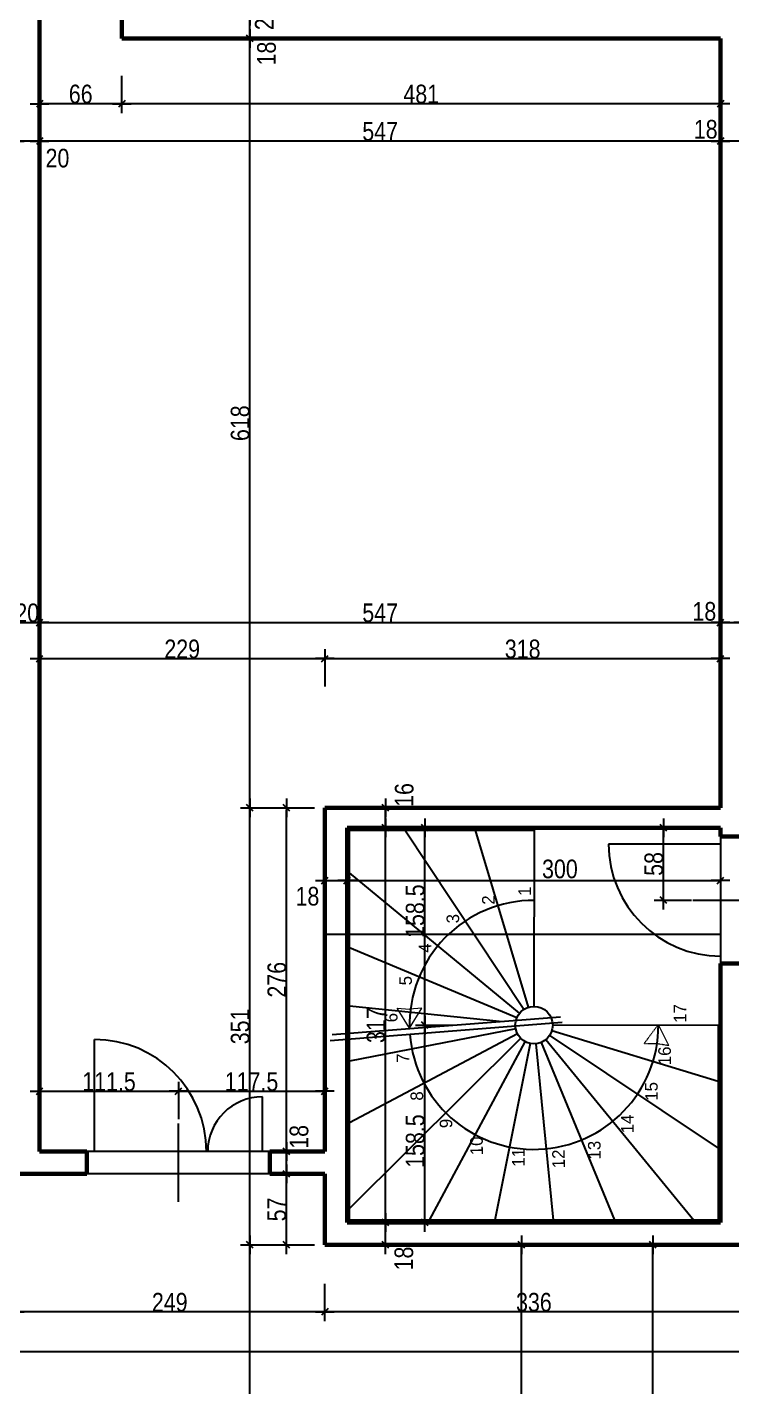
# Model space of a CAD drawing. Header units: centimetres. Extents: x -4990 to 114398, y -61489 to -12305.
# Drawn here: x 40812 to 41378, y -40119 to -39027 of the extents above; entities that cross this region are included whole.
import ezdxf

# ---------------------------------------------------------------- set-up
doc = ezdxf.new("R2010")
doc.units = ezdxf.units.CM
doc.header["$LTSCALE"] = 0.5
doc.linetypes.add('Style de ligne -16', pattern=[0.192476, 0.123031, -0.069444])
doc.layers.get('0').update_dxf_attribs({"linetype": 'CONTINUOUS'})
doc.layers.get('DEFPOINTS').update_dxf_attribs({"linetype": 'CONTINUOUS'})
for name, color, linetype in [('01_cote_gen', 4, 'CONTINUOUS'), ('01_linteaux', 2, 'CONTINUOUS'), ('AA_COTES', 2, 'CONTINUOUS')]:
    doc.layers.add(name, color=color, linetype=linetype)
doc.layers.add('01_murs_coup', color=5, linetype='CONTINUOUS', lineweight=60)
doc.styles.add('Century Gothic', font='GOTHIC.TTF')
doc.styles.add('STYLE2', font='ARIALN.TTF')
doc.dimstyles.new('JB50', dxfattribs={"dimscale": 0.1, "dimtxt": 150, "dimasz": 15, "dimexe": 0.1, "dimexo": 0.1, "dimgap": 0.09, "dimtad": 1, "dimdec": 1, "dimdsep": 46, "dimtxsty": 'STYLE2', "dimblk1": 'BOND_G', "dimblk2": 'BOND_D', "dimsah": 1, "dimcen": 1.5, "dimdle": 0.01, "dimse1": 1, "dimse2": 1, "dimclrd": 4, "dimclre": 2, "dimclrt": 6, "dimazin": 2, "dimtfac": 2.333333, "dimtdec": 1, "dimtix": 1, "dimtmove": 2, "dimatfit": 3, "dimldrblk": 'BOND_G', "dimfxl": 1, "dimtolj": 1, "dimtzin": 0, "dimarcsym": 0})

# ---------------------------------------------------------------- blocks, each defined once
blk = doc.blocks.new('Groupe-141-1')
at = {"color": 7, "linetype": 'Style de ligne -16', "lineweight": 13}
for p, q in [((14120.1, -46468.9), (14103, -46460.5)), ((14103, -46460.5), (14104.8, -46470.4)), ((14105, -46480.4), (14104.8, -46470.4)), ((14120.1, -46468.9), (14105, -46480.4))]:
    blk.add_line(p, q, dxfattribs=at)
blk = doc.blocks.new('Groupe-142-1')
at = {"color": 7, "linetype": 'Continuous', "lineweight": 13}
for p, q in [((14080, -46273.1), (14094, -46260.3)), ((14094, -46260.3), (14095.1, -46270.2)), ((14080, -46273.1), (14097.7, -46279.8)), ((14097.7, -46279.8), (14095.1, -46270.2))]:
    blk.add_line(p, q, dxfattribs=at)
blk = doc.blocks.new('BOND_G')
at = {"layer": 'AA_COTES', "color": 0}
for p, q in [((0, -5), (0, 15)), ((5, 0), (-5, 0)), ((1.77, 1.77), (-1.77, -1.77))]:
    blk.add_line(p, q, dxfattribs=at)
blk = doc.blocks.new('BOND_D')
at = {"layer": 'AA_COTES', "color": 0}
for p, q in [((5, 0), (-5, 0)), ((-1.77, -1.77), (1.77, 1.77)), ((0, 5), (0, -15))]:
    blk.add_line(p, q, dxfattribs=at)
blk = doc.blocks.new('*D2827')
at = {"layer": '01_cote_gen', "color": 4, "lineweight": -2, "transparency": 16777216}
blk.add_line((40823.4, -39533.7), (41049.4, -39533.7), dxfattribs=at)
at = {"layer": 'DEFPOINTS', "color": 0}
for p in [(41050.9, -39533.7), (40821.9, -39557), (41050.9, -39556.2)]:
    blk.add_point(p, dxfattribs=at)
at = {"layer": '01_cote_gen', "color": 4, "lineweight": -2, "transparency": 16777216, "xscale": 1.5, "yscale": 1.5, "zscale": 1.5, "rotation": 180}
blk.add_blockref('BOND_G', (40821.9, -39533.7), dxfattribs=at)
at = {"layer": '01_cote_gen', "color": 4, "lineweight": -2, "transparency": 16777216, "xscale": 1.5, "yscale": 1.5, "zscale": 1.5}
blk.add_blockref('BOND_D', (41050.9, -39533.7), dxfattribs=at)
at = {"layer": '01_cote_gen', "color": 6, "transparency": 16777216, "insert": (40936.4, -39526), "char_height": 15, "attachment_point": 5, "style": 'STYLE2'}
blk.add_mtext('\\A1;229', dxfattribs=at)
blk = doc.blocks.new('*D2828')
at = {"layer": '01_cote_gen', "color": 4, "lineweight": -2, "transparency": 16777216}
blk.add_line((41052.4, -39533.7), (41367.4, -39533.7), dxfattribs=at)
at = {"layer": 'DEFPOINTS', "color": 0}
for p in [(41368.9, -39533.7), (41368.9, -39541.7), (41050.9, -39556.2)]:
    blk.add_point(p, dxfattribs=at)
at = {"layer": '01_cote_gen', "color": 4, "lineweight": -2, "transparency": 16777216, "xscale": 1.5, "yscale": 1.5, "zscale": 1.5, "rotation": 180}
blk.add_blockref('BOND_G', (41050.9, -39533.7), dxfattribs=at)
at = {"layer": '01_cote_gen', "color": 4, "lineweight": -2, "transparency": 16777216, "xscale": 1.5, "yscale": 1.5, "zscale": 1.5}
blk.add_blockref('BOND_D', (41368.9, -39533.7), dxfattribs=at)
at = {"layer": '01_cote_gen', "color": 6, "transparency": 16777216, "insert": (41209.9, -39526), "char_height": 15, "attachment_point": 5, "style": 'STYLE2'}
blk.add_mtext('\\A1;318', dxfattribs=at)
blk = doc.blocks.new('*D2829')
at = {"layer": '01_cote_gen', "color": 4, "lineweight": -2, "transparency": 16777216}
blk.add_line((41370.4, -39504.7), (41385.4, -39504.7), dxfattribs=at)
at = {"layer": 'DEFPOINTS', "color": 0}
for p in [(41386.9, -39504.7), (41368.9, -39512.7), (41386.9, -39536.2)]:
    blk.add_point(p, dxfattribs=at)
at = {"layer": '01_cote_gen', "color": 4, "lineweight": -2, "transparency": 16777216, "xscale": 1.5, "yscale": 1.5, "zscale": 1.5, "rotation": 180}
blk.add_blockref('BOND_G', (41368.9, -39504.7), dxfattribs=at)
at = {"layer": '01_cote_gen', "color": 4, "lineweight": -2, "transparency": 16777216, "xscale": 1.5, "yscale": 1.5, "zscale": 1.5}
blk.add_blockref('BOND_D', (41386.9, -39504.7), dxfattribs=at)
at = {"layer": '01_cote_gen', "color": 6, "transparency": 16777216, "insert": (41355.8, -39495.8), "char_height": 15, "attachment_point": 5, "style": 'STYLE2'}
blk.add_mtext('\\A1;18', dxfattribs=at)
blk = doc.blocks.new('*D2836')
at = {"layer": '01_cote_gen', "color": 4, "lineweight": -2, "transparency": 16777216}
blk.add_line((40820.4, -39118), (40803.4, -39118), dxfattribs=at)
at = {"layer": 'DEFPOINTS', "color": 0}
for p in [(40801.9, -39118), (40801.9, -39136.1), (40821.9, -39136.1)]:
    blk.add_point(p, dxfattribs=at)
at = {"layer": '01_cote_gen', "color": 4, "lineweight": -2, "transparency": 16777216, "xscale": 1.5, "yscale": 1.5, "zscale": 1.5, "rotation": 180}
blk.add_blockref('BOND_D', (40801.9, -39118), dxfattribs=at)
at = {"layer": '01_cote_gen', "color": 4, "lineweight": -2, "transparency": 16777216, "xscale": 1.5, "yscale": 1.5, "zscale": 1.5}
blk.add_blockref('BOND_G', (40821.9, -39118), dxfattribs=at)
at = {"layer": '01_cote_gen', "color": 6, "transparency": 16777216, "insert": (40836.2, -39131.8), "char_height": 15, "attachment_point": 5, "style": 'STYLE2'}
blk.add_mtext('\\A1;20', dxfattribs=at)
blk = doc.blocks.new('*D2840')
at = {"layer": '01_cote_gen', "color": 4, "lineweight": -2, "transparency": 16777216}
blk.add_line((40886.4, -39088), (40823.4, -39088), dxfattribs=at)
at = {"layer": 'DEFPOINTS', "color": 0}
for p in [(40821.9, -39035.5), (40887.9, -39035.5), (40821.9, -39088)]:
    blk.add_point(p, dxfattribs=at)
at = {"layer": '01_cote_gen', "color": 4, "lineweight": -2, "transparency": 16777216, "xscale": 1.5, "yscale": 1.5, "zscale": 1.5, "rotation": 180}
blk.add_blockref('BOND_D', (40821.9, -39088), dxfattribs=at)
at = {"layer": '01_cote_gen', "color": 4, "lineweight": -2, "transparency": 16777216, "xscale": 1.5, "yscale": 1.5, "zscale": 1.5}
blk.add_blockref('BOND_G', (40887.9, -39088), dxfattribs=at)
at = {"layer": '01_cote_gen', "color": 6, "transparency": 16777216, "insert": (40854.9, -39080.3), "char_height": 15, "attachment_point": 5, "style": 'STYLE2'}
blk.add_mtext('\\A1;66', dxfattribs=at)
blk = doc.blocks.new('*D2841')
at = {"layer": '01_cote_gen', "color": 4, "lineweight": -2, "transparency": 16777216}
blk.add_line((41367.4, -39118), (40823.4, -39118), dxfattribs=at)
at = {"layer": 'DEFPOINTS', "color": 0}
for p in [(40821.9, -39103.4), (41368.9, -39109.5), (40821.9, -39118)]:
    blk.add_point(p, dxfattribs=at)
at = {"layer": '01_cote_gen', "color": 4, "lineweight": -2, "transparency": 16777216, "xscale": 1.5, "yscale": 1.5, "zscale": 1.5, "rotation": 180}
blk.add_blockref('BOND_D', (40821.9, -39118), dxfattribs=at)
at = {"layer": '01_cote_gen', "color": 4, "lineweight": -2, "transparency": 16777216, "xscale": 1.5, "yscale": 1.5, "zscale": 1.5}
blk.add_blockref('BOND_G', (41368.9, -39118), dxfattribs=at)
at = {"layer": '01_cote_gen', "color": 6, "transparency": 16777216, "insert": (41095.4, -39110.3), "char_height": 15, "attachment_point": 5, "style": 'STYLE2'}
blk.add_mtext('\\A1;547', dxfattribs=at)
blk = doc.blocks.new('*D2842')
at = {"layer": '01_cote_gen', "color": 4, "lineweight": -2, "transparency": 16777216}
blk.add_line((41367.4, -39088), (40889.4, -39088), dxfattribs=at)
at = {"layer": 'DEFPOINTS', "color": 0}
for p in [(40887.9, -39078.4), (41368.9, -39078.4), (40887.9, -39088)]:
    blk.add_point(p, dxfattribs=at)
at = {"layer": '01_cote_gen', "color": 4, "lineweight": -2, "transparency": 16777216, "xscale": 1.5, "yscale": 1.5, "zscale": 1.5, "rotation": 180}
blk.add_blockref('BOND_D', (40887.9, -39088), dxfattribs=at)
at = {"layer": '01_cote_gen', "color": 4, "lineweight": -2, "transparency": 16777216, "xscale": 1.5, "yscale": 1.5, "zscale": 1.5}
blk.add_blockref('BOND_G', (41368.9, -39088), dxfattribs=at)
at = {"layer": '01_cote_gen', "color": 6, "transparency": 16777216, "insert": (41128.4, -39080.3), "char_height": 15, "attachment_point": 5, "style": 'STYLE2'}
blk.add_mtext('\\A1;481', dxfattribs=at)
blk = doc.blocks.new('*D2843')
at = {"layer": '01_cote_gen', "color": 4, "lineweight": -2, "transparency": 16777216}
blk.add_line((41385.4, -39118), (41370.4, -39118), dxfattribs=at)
at = {"layer": 'DEFPOINTS', "color": 0}
for p in [(41386.9, -39089.8), (41368.9, -39095.5), (41368.9, -39118)]:
    blk.add_point(p, dxfattribs=at)
at = {"layer": '01_cote_gen', "color": 4, "lineweight": -2, "transparency": 16777216, "xscale": 1.5, "yscale": 1.5, "zscale": 1.5, "rotation": 180}
blk.add_blockref('BOND_D', (41368.9, -39118), dxfattribs=at)
at = {"layer": '01_cote_gen', "color": 4, "lineweight": -2, "transparency": 16777216, "xscale": 1.5, "yscale": 1.5, "zscale": 1.5}
blk.add_blockref('BOND_G', (41386.9, -39118), dxfattribs=at)
at = {"layer": '01_cote_gen', "color": 6, "transparency": 16777216, "insert": (41356.9, -39108.6), "char_height": 15, "attachment_point": 5, "style": 'STYLE2'}
blk.add_mtext('\\A1;18', dxfattribs=at)
blk = doc.blocks.new('*D2872')
at = {"layer": '01_cote_gen', "color": 4, "lineweight": -2, "transparency": 16777216}
blk.add_line((40823.4, -39504.7), (41367.4, -39504.7), dxfattribs=at)
at = {"layer": 'DEFPOINTS', "color": 0}
for p in [(40821.9, -39502.5), (41368.9, -39502.5), (41368.9, -39504.7)]:
    blk.add_point(p, dxfattribs=at)
at = {"layer": '01_cote_gen', "color": 4, "lineweight": -2, "transparency": 16777216, "xscale": 1.5, "yscale": 1.5, "zscale": 1.5, "rotation": 180}
blk.add_blockref('BOND_G', (40821.9, -39504.7), dxfattribs=at)
at = {"layer": '01_cote_gen', "color": 4, "lineweight": -2, "transparency": 16777216, "xscale": 1.5, "yscale": 1.5, "zscale": 1.5}
blk.add_blockref('BOND_D', (41368.9, -39504.7), dxfattribs=at)
at = {"layer": '01_cote_gen', "color": 6, "transparency": 16777216, "insert": (41095.4, -39497), "char_height": 15, "attachment_point": 5, "style": 'STYLE2'}
blk.add_mtext('\\A1;547', dxfattribs=at)
blk = doc.blocks.new('*D2873')
at = {"layer": '01_cote_gen', "color": 4, "lineweight": -2, "transparency": 16777216}
blk.add_line((40803.4, -39504.7), (40820.4, -39504.7), dxfattribs=at)
at = {"layer": 'DEFPOINTS', "color": 0}
for p in [(40801.9, -39491.5), (40821.9, -39491.5), (40821.9, -39504.7)]:
    blk.add_point(p, dxfattribs=at)
at = {"layer": '01_cote_gen', "color": 4, "lineweight": -2, "transparency": 16777216, "xscale": 1.5, "yscale": 1.5, "zscale": 1.5, "rotation": 180}
blk.add_blockref('BOND_G', (40801.9, -39504.7), dxfattribs=at)
at = {"layer": '01_cote_gen', "color": 4, "lineweight": -2, "transparency": 16777216, "xscale": 1.5, "yscale": 1.5, "zscale": 1.5}
blk.add_blockref('BOND_D', (40821.9, -39504.7), dxfattribs=at)
at = {"layer": '01_cote_gen', "color": 6, "transparency": 16777216, "insert": (40811.9, -39497), "char_height": 15, "attachment_point": 5, "style": 'STYLE2'}
blk.add_mtext('\\A1;20', dxfattribs=at)
blk = doc.blocks.new('*D2875')
at = {"layer": '01_cote_gen', "color": 4, "lineweight": -2, "transparency": 16777216}
blk.add_line((40823.4, -39881.2), (40931.9, -39881.2), dxfattribs=at)
at = {"layer": 'DEFPOINTS', "color": 0}
for p in [(40821.9, -39883.1), (40933.4, -39881.2), (40933.4, -39898)]:
    blk.add_point(p, dxfattribs=at)
at = {"layer": '01_cote_gen', "color": 4, "lineweight": -2, "transparency": 16777216, "xscale": 1.5, "yscale": 1.5, "zscale": 1.5, "rotation": 180}
blk.add_blockref('BOND_G', (40821.9, -39881.2), dxfattribs=at)
at = {"layer": '01_cote_gen', "color": 4, "lineweight": -2, "transparency": 16777216, "xscale": 1.5, "yscale": 1.5, "zscale": 1.5}
blk.add_blockref('BOND_D', (40933.4, -39881.2), dxfattribs=at)
at = {"layer": '01_cote_gen', "color": 6, "transparency": 16777216, "insert": (40877.6, -39873.5), "char_height": 15, "attachment_point": 5, "style": 'STYLE2'}
blk.add_mtext('\\A1;111.5', dxfattribs=at)
blk = doc.blocks.new('*D2876')
at = {"layer": '01_cote_gen', "color": 4, "lineweight": -2, "transparency": 16777216}
blk.add_line((40934.9, -39881.2), (41049.4, -39881.2), dxfattribs=at)
at = {"layer": 'DEFPOINTS', "color": 0}
for p in [(40933.4, -39888.7), (41050.9, -39881.2), (41050.9, -39888.7)]:
    blk.add_point(p, dxfattribs=at)
at = {"layer": '01_cote_gen', "color": 4, "lineweight": -2, "transparency": 16777216, "xscale": 1.5, "yscale": 1.5, "zscale": 1.5, "rotation": 180}
blk.add_blockref('BOND_G', (40933.4, -39881.2), dxfattribs=at)
at = {"layer": '01_cote_gen', "color": 4, "lineweight": -2, "transparency": 16777216, "xscale": 1.5, "yscale": 1.5, "zscale": 1.5}
blk.add_blockref('BOND_D', (41050.9, -39881.2), dxfattribs=at)
at = {"layer": '01_cote_gen', "color": 6, "transparency": 16777216, "insert": (40992.1, -39873.5), "char_height": 15, "attachment_point": 5, "style": 'STYLE2'}
blk.add_mtext('\\A1;117.5', dxfattribs=at)
blk = doc.blocks.new('*D2880')
at = {"layer": '01_cote_gen', "color": 4, "lineweight": -2, "transparency": 16777216}
blk.add_line((41323, -39726.1), (41323, -39671.1), dxfattribs=at)
at = {"layer": 'DEFPOINTS', "color": 0}
for p in [(41323, -39669.6), (41346.5, -39669.6), (41346.5, -39727.6)]:
    blk.add_point(p, dxfattribs=at)
at = {"layer": '01_cote_gen', "color": 4, "lineweight": -2, "transparency": 16777216, "xscale": 1.5, "yscale": 1.5, "zscale": 1.5}
for name, p, rotation in [('BOND_D', (41323, -39669.6), 90), ('BOND_G', (41323, -39727.6), 270)]:
    blk.add_blockref(name, p, dxfattribs=dict(at, rotation=rotation))
at = {"layer": '01_cote_gen', "color": 6, "transparency": 16777216, "insert": (41315.3, -39698.6), "char_height": 15, "attachment_point": 5, "rotation": 90, "style": 'STYLE2'}
blk.add_mtext('\\A1;58', dxfattribs=at)
blk = doc.blocks.new('*D2933')
at = {"layer": '01_cote_gen', "color": 4, "lineweight": -2, "transparency": 16777216}
blk.add_line((41385.4, -40058.4), (41052.4, -40058.4), dxfattribs=at)
at = {"layer": 'DEFPOINTS', "color": 0}
for p in [(41050.9, -40004.6), (41386.9, -40004.6), (41050.9, -40058.4)]:
    blk.add_point(p, dxfattribs=at)
at = {"layer": '01_cote_gen', "color": 4, "lineweight": -2, "transparency": 16777216, "xscale": 1.5, "yscale": 1.5, "zscale": 1.5, "rotation": 180}
blk.add_blockref('BOND_D', (41050.9, -40058.4), dxfattribs=at)
at = {"layer": '01_cote_gen', "color": 4, "lineweight": -2, "transparency": 16777216, "xscale": 1.5, "yscale": 1.5, "zscale": 1.5}
blk.add_blockref('BOND_G', (41386.9, -40058.4), dxfattribs=at)
at = {"layer": '01_cote_gen', "color": 6, "transparency": 16777216, "insert": (41218.9, -40050.7), "char_height": 15, "attachment_point": 5, "style": 'STYLE2'}
blk.add_mtext('\\A1;336', dxfattribs=at)
blk = doc.blocks.new('*D2935')
at = {"layer": '01_cote_gen', "color": 4, "lineweight": -2, "transparency": 16777216}
blk.add_line((41049.4, -40058.4), (40803.4, -40058.4), dxfattribs=at)
at = {"layer": 'DEFPOINTS', "color": 0}
for p in [(40801.9, -39947.6), (41050.9, -40004.6), (40801.9, -40058.4)]:
    blk.add_point(p, dxfattribs=at)
at = {"layer": '01_cote_gen', "color": 4, "lineweight": -2, "transparency": 16777216, "xscale": 1.5, "yscale": 1.5, "zscale": 1.5, "rotation": 180}
blk.add_blockref('BOND_D', (40801.9, -40058.4), dxfattribs=at)
at = {"layer": '01_cote_gen', "color": 4, "lineweight": -2, "transparency": 16777216, "xscale": 1.5, "yscale": 1.5, "zscale": 1.5}
blk.add_blockref('BOND_G', (41050.9, -40058.4), dxfattribs=at)
at = {"layer": '01_cote_gen', "color": 6, "transparency": 16777216, "insert": (40926.4, -40050.7), "char_height": 15, "attachment_point": 5, "style": 'STYLE2'}
blk.add_mtext('\\A1;249', dxfattribs=at)
blk = doc.blocks.new('*D2936')
at = {"layer": '01_cote_gen', "color": 4, "lineweight": -2, "transparency": 16777216}
blk.add_line((41385.4, -40090.4), (39983.4, -40090.4), dxfattribs=at)
at = {"layer": 'DEFPOINTS', "color": 0}
for p in [(41386.9, -40064.4), (39981.9, -40088.1), (39981.9, -40090.4)]:
    blk.add_point(p, dxfattribs=at)
at = {"layer": '01_cote_gen', "color": 4, "lineweight": -2, "transparency": 16777216, "xscale": 1.5, "yscale": 1.5, "zscale": 1.5, "rotation": 180}
blk.add_blockref('BOND_D', (39981.9, -40090.4), dxfattribs=at)
at = {"layer": '01_cote_gen', "color": 4, "lineweight": -2, "transparency": 16777216, "xscale": 1.5, "yscale": 1.5, "zscale": 1.5}
blk.add_blockref('BOND_G', (41386.9, -40090.4), dxfattribs=at)
at = {"layer": '01_cote_gen', "color": 6, "transparency": 16777216, "insert": (40684.4, -40082.7), "char_height": 15, "attachment_point": 5, "style": 'STYLE2'}
blk.add_mtext('\\A1;1405', dxfattribs=at)
blk = doc.blocks.new('*D2971')
at = {"layer": '01_cote_gen', "color": 4, "lineweight": -2, "transparency": 16777216}
blk.add_line((41099.7, -40003.1), (41099.7, -39988.1), dxfattribs=at)
at = {"layer": 'DEFPOINTS', "color": 0}
for p in [(41099.7, -39986.6), (41116.6, -39986.6), (41116.6, -40004.6)]:
    blk.add_point(p, dxfattribs=at)
at = {"layer": '01_cote_gen', "color": 4, "lineweight": -2, "transparency": 16777216, "xscale": 1.5, "yscale": 1.5, "zscale": 1.5}
for name, p, rotation in [('BOND_D', (41099.7, -39986.6), 90), ('BOND_G', (41099.7, -40004.6), 270)]:
    blk.add_blockref(name, p, dxfattribs=dict(at, rotation=rotation))
at = {"layer": '01_cote_gen', "color": 6, "transparency": 16777216, "insert": (41114.5, -40015.5), "char_height": 15, "attachment_point": 5, "rotation": 90, "style": 'STYLE2'}
blk.add_mtext('\\A1;18', dxfattribs=at)
blk = doc.blocks.new('*D2972')
at = {"layer": '01_cote_gen', "color": 4, "lineweight": -2, "transparency": 16777216}
blk.add_line((41099.7, -39985.1), (41099.7, -39671.1), dxfattribs=at)
at = {"layer": 'DEFPOINTS', "color": 0}
for p in [(41099.7, -39669.6), (41253.2, -39669.6), (41148.4, -39986.6)]:
    blk.add_point(p, dxfattribs=at)
at = {"layer": '01_cote_gen', "color": 4, "lineweight": -2, "transparency": 16777216, "xscale": 1.5, "yscale": 1.5, "zscale": 1.5}
for name, p, rotation in [('BOND_D', (41099.7, -39669.6), 90), ('BOND_G', (41099.7, -39986.6), 270)]:
    blk.add_blockref(name, p, dxfattribs=dict(at, rotation=rotation))
at = {"layer": '01_cote_gen', "color": 6, "transparency": 16777216, "insert": (41092.1, -39828.1), "char_height": 15, "attachment_point": 5, "rotation": 90, "style": 'STYLE2'}
blk.add_mtext('\\A1;317', dxfattribs=at)
blk = doc.blocks.new('*D2973')
at = {"layer": '01_cote_gen', "color": 4, "lineweight": -2, "transparency": 16777216}
blk.add_line((41099.7, -39668.1), (41099.7, -39655.1), dxfattribs=at)
at = {"layer": 'DEFPOINTS', "color": 0}
for p in [(41099.7, -39653.6), (41247.6, -39653.6), (41247.6, -39669.6)]:
    blk.add_point(p, dxfattribs=at)
at = {"layer": '01_cote_gen', "color": 4, "lineweight": -2, "transparency": 16777216, "xscale": 1.5, "yscale": 1.5, "zscale": 1.5}
for name, p, rotation in [('BOND_D', (41099.7, -39653.6), 90), ('BOND_G', (41099.7, -39669.6), 270)]:
    blk.add_blockref(name, p, dxfattribs=dict(at, rotation=rotation))
at = {"layer": '01_cote_gen', "color": 6, "transparency": 16777216, "insert": (41114.8, -39643.2), "char_height": 15, "attachment_point": 5, "rotation": 90, "style": 'STYLE2'}
blk.add_mtext('\\A1;16', dxfattribs=at)
blk = doc.blocks.new('*D2974')
at = {"layer": '01_cote_gen', "color": 4, "lineweight": -2, "transparency": 16777216}
blk.add_line((40990.7, -40003.1), (40990.7, -39655.1), dxfattribs=at)
at = {"layer": 'DEFPOINTS', "color": 0}
for p in [(40990.7, -39653.6), (41050.9, -39653.6), (41050.9, -40004.6)]:
    blk.add_point(p, dxfattribs=at)
at = {"layer": '01_cote_gen', "color": 4, "lineweight": -2, "transparency": 16777216, "xscale": 1.5, "yscale": 1.5, "zscale": 1.5}
for name, p, rotation in [('BOND_D', (40990.7, -39653.6), 90), ('BOND_G', (40990.7, -40004.6), 270)]:
    blk.add_blockref(name, p, dxfattribs=dict(at, rotation=rotation))
at = {"layer": '01_cote_gen', "color": 6, "transparency": 16777216, "insert": (40983, -39829.1), "char_height": 15, "attachment_point": 5, "rotation": 90, "style": 'STYLE2'}
blk.add_mtext('\\A1;351', dxfattribs=at)
blk = doc.blocks.new('*D2975')
at = {"layer": '01_cote_gen', "color": 4, "lineweight": -2, "transparency": 16777216}
blk.add_line((41020.2, -40003.1), (41020.2, -39949.1), dxfattribs=at)
at = {"layer": 'DEFPOINTS', "color": 0}
for p in [(41020.2, -39947.6), (41050.9, -39947.6), (41050.9, -40004.6)]:
    blk.add_point(p, dxfattribs=at)
at = {"layer": '01_cote_gen', "color": 4, "lineweight": -2, "transparency": 16777216, "xscale": 1.5, "yscale": 1.5, "zscale": 1.5}
for name, p, rotation in [('BOND_D', (41020.2, -39947.6), 90), ('BOND_G', (41020.2, -40004.6), 270)]:
    blk.add_blockref(name, p, dxfattribs=dict(at, rotation=rotation))
at = {"layer": '01_cote_gen', "color": 6, "transparency": 16777216, "insert": (41012.5, -39976.1), "char_height": 15, "attachment_point": 5, "rotation": 90, "style": 'STYLE2'}
blk.add_mtext('\\A1;57', dxfattribs=at)
blk = doc.blocks.new('*D2976')
at = {"layer": '01_cote_gen', "color": 4, "lineweight": -2, "transparency": 16777216}
blk.add_line((41020.2, -39946.1), (41020.2, -39931.1), dxfattribs=at)
at = {"layer": 'DEFPOINTS', "color": 0}
for p in [(41020.2, -39929.6), (41028.9, -39929.6), (41028.9, -39947.6)]:
    blk.add_point(p, dxfattribs=at)
at = {"layer": '01_cote_gen', "color": 4, "lineweight": -2, "transparency": 16777216, "xscale": 1.5, "yscale": 1.5, "zscale": 1.5}
for name, p, rotation in [('BOND_D', (41020.2, -39929.6), 90), ('BOND_G', (41020.2, -39947.6), 270)]:
    blk.add_blockref(name, p, dxfattribs=dict(at, rotation=rotation))
at = {"layer": '01_cote_gen', "color": 6, "transparency": 16777216, "insert": (41030.3, -39917.8), "char_height": 15, "attachment_point": 5, "rotation": 90, "style": 'STYLE2'}
blk.add_mtext('\\A1;18', dxfattribs=at)
blk = doc.blocks.new('*D2977')
at = {"layer": '01_cote_gen', "color": 4, "lineweight": -2, "transparency": 16777216}
blk.add_line((41020.2, -39928.1), (41020.2, -39655.1), dxfattribs=at)
at = {"layer": 'DEFPOINTS', "color": 0}
for p in [(41020.2, -39653.6), (41050.9, -39653.6), (41028.9, -39929.6)]:
    blk.add_point(p, dxfattribs=at)
at = {"layer": '01_cote_gen', "color": 4, "lineweight": -2, "transparency": 16777216, "xscale": 1.5, "yscale": 1.5, "zscale": 1.5}
for name, p, rotation in [('BOND_D', (41020.2, -39653.6), 90), ('BOND_G', (41020.2, -39929.6), 270)]:
    blk.add_blockref(name, p, dxfattribs=dict(at, rotation=rotation))
at = {"layer": '01_cote_gen', "color": 6, "transparency": 16777216, "insert": (41012.5, -39791.6), "char_height": 15, "attachment_point": 5, "rotation": 90, "style": 'STYLE2'}
blk.add_mtext('\\A1;276', dxfattribs=at)
blk = doc.blocks.new('*D2978')
at = {"layer": '01_cote_gen', "color": 4, "lineweight": -2, "transparency": 16777216}
blk.add_line((40990.7, -39652.1), (40990.7, -39037.1), dxfattribs=at)
at = {"layer": 'DEFPOINTS', "color": 0}
for p in [(40990.7, -39035.6), (41021.5, -39035.6), (40998.2, -39653.6)]:
    blk.add_point(p, dxfattribs=at)
at = {"layer": '01_cote_gen', "color": 4, "lineweight": -2, "transparency": 16777216, "xscale": 1.5, "yscale": 1.5, "zscale": 1.5}
for name, p, rotation in [('BOND_D', (40990.7, -39035.6), 90), ('BOND_G', (40990.7, -39653.6), 270)]:
    blk.add_blockref(name, p, dxfattribs=dict(at, rotation=rotation))
at = {"layer": '01_cote_gen', "color": 6, "transparency": 16777216, "insert": (40983, -39344.6), "char_height": 15, "attachment_point": 5, "rotation": 90, "style": 'STYLE2'}
blk.add_mtext('\\A1;618', dxfattribs=at)
blk = doc.blocks.new('*D3005')
at = {"layer": '01_cote_gen', "color": 4, "lineweight": -2, "transparency": 16777216}
blk.add_line((40990.7, -40503.1), (40990.7, -40006.1), dxfattribs=at)
at = {"layer": 'DEFPOINTS', "color": 0}
for p in [(40990.7, -40004.6), (41005.2, -40004.6), (41013.2, -40504.6)]:
    blk.add_point(p, dxfattribs=at)
at = {"layer": '01_cote_gen', "color": 4, "lineweight": -2, "transparency": 16777216, "xscale": 1.5, "yscale": 1.5, "zscale": 1.5}
for name, p, rotation in [('BOND_D', (40990.7, -40004.6), 90), ('BOND_G', (40990.7, -40504.6), 270)]:
    blk.add_blockref(name, p, dxfattribs=dict(at, rotation=rotation))
at = {"layer": '01_cote_gen', "color": 6, "transparency": 16777216, "insert": (40983, -40254.6), "char_height": 15, "attachment_point": 5, "rotation": 90, "style": 'STYLE2'}
blk.add_mtext('\\A1;500', dxfattribs=at)
blk = doc.blocks.new('*D3006')
at = {"layer": '01_cote_gen', "color": 4, "lineweight": -2, "transparency": 16777216}
blk.add_line((41208.9, -41212.1), (41208.9, -40006.1), dxfattribs=at)
at = {"layer": 'DEFPOINTS', "color": 0}
for p in [(41208.9, -40004.6), (41210, -40004.6), (41210, -41213.6)]:
    blk.add_point(p, dxfattribs=at)
at = {"layer": '01_cote_gen', "color": 4, "lineweight": -2, "transparency": 16777216, "xscale": 1.5, "yscale": 1.5, "zscale": 1.5}
for name, p, rotation in [('BOND_D', (41208.9, -40004.6), 90), ('BOND_G', (41208.9, -41213.6), 270)]:
    blk.add_blockref(name, p, dxfattribs=dict(at, rotation=rotation))
at = {"layer": '01_cote_gen', "color": 6, "transparency": 16777216, "insert": (41201.3, -40609.1), "char_height": 15, "attachment_point": 5, "rotation": 90, "style": 'STYLE2'}
blk.add_mtext('\\A1;1209', dxfattribs=at)
blk = doc.blocks.new('*D3013')
at = {"layer": '01_cote_gen', "color": 4, "lineweight": -2, "transparency": 16777216}
blk.add_line((41314.5, -40503.1), (41314.5, -40006.1), dxfattribs=at)
at = {"layer": 'DEFPOINTS', "color": 0}
for p in [(41314.5, -40004.6), (41344.8, -40004.6), (41375.2, -40504.6)]:
    blk.add_point(p, dxfattribs=at)
at = {"layer": '01_cote_gen', "color": 4, "lineweight": -2, "transparency": 16777216, "xscale": 1.5, "yscale": 1.5, "zscale": 1.5}
for name, p, rotation in [('BOND_D', (41314.5, -40004.6), 90), ('BOND_G', (41314.5, -40504.6), 270)]:
    blk.add_blockref(name, p, dxfattribs=dict(at, rotation=rotation))
at = {"layer": '01_cote_gen', "color": 6, "transparency": 16777216, "insert": (41306.9, -40254.6), "char_height": 15, "attachment_point": 5, "rotation": 90, "style": 'STYLE2'}
blk.add_mtext('\\A1;500', dxfattribs=at)
blk = doc.blocks.new('*D3056')
at = {"layer": '01_cote_gen', "color": 4, "lineweight": -2, "transparency": 16777216}
blk.add_line((41131.2, -39985.1), (41131.2, -39829.5), dxfattribs=at)
at = {"layer": 'DEFPOINTS', "color": 0}
for p in [(41131.2, -39828), (41219, -39828), (41160.8, -39986.6)]:
    blk.add_point(p, dxfattribs=at)
at = {"layer": '01_cote_gen', "color": 4, "lineweight": -2, "transparency": 16777216, "xscale": 1.5, "yscale": 1.5, "zscale": 1.5}
for name, p, rotation in [('BOND_D', (41131.2, -39828), 90), ('BOND_G', (41131.2, -39986.6), 270)]:
    blk.add_blockref(name, p, dxfattribs=dict(at, rotation=rotation))
at = {"layer": '01_cote_gen', "color": 6, "transparency": 16777216, "insert": (41123.6, -39921.2), "char_height": 15, "attachment_point": 5, "rotation": 90, "style": 'STYLE2'}
blk.add_mtext('\\A1;158.5', dxfattribs=at)
blk = doc.blocks.new('*D3057')
at = {"layer": '01_cote_gen', "color": 4, "lineweight": -2, "transparency": 16777216}
blk.add_line((41131.2, -39826.5), (41131.2, -39671.1), dxfattribs=at)
at = {"layer": 'DEFPOINTS', "color": 0}
for p in [(41131.2, -39669.6), (41249.6, -39669.6), (41219, -39828)]:
    blk.add_point(p, dxfattribs=at)
at = {"layer": '01_cote_gen', "color": 4, "lineweight": -2, "transparency": 16777216, "xscale": 1.5, "yscale": 1.5, "zscale": 1.5}
for name, p, rotation in [('BOND_D', (41131.2, -39669.6), 90), ('BOND_G', (41131.2, -39828), 270)]:
    blk.add_blockref(name, p, dxfattribs=dict(at, rotation=rotation))
at = {"layer": '01_cote_gen', "color": 6, "transparency": 16777216, "insert": (41123.6, -39736.5), "char_height": 15, "attachment_point": 5, "rotation": 90, "style": 'STYLE2'}
blk.add_mtext('\\A1;158.5', dxfattribs=at)
blk = doc.blocks.new('*D3071')
at = {"layer": '01_cote_gen', "color": 4, "lineweight": -2, "transparency": 16777216}
blk.add_line((40990.7, -39034.1), (40990.7, -39019.1), dxfattribs=at)
at = {"layer": 'DEFPOINTS', "color": 0}
for p in [(40990.7, -39017.6), (41038.8, -39017.6), (41038.8, -39035.6)]:
    blk.add_point(p, dxfattribs=at)
at = {"layer": '01_cote_gen', "color": 4, "lineweight": -2, "transparency": 16777216, "xscale": 1.5, "yscale": 1.5, "zscale": 1.5}
for name, p, rotation in [('BOND_D', (40990.7, -39017.6), 90), ('BOND_G', (40990.7, -39035.6), 270)]:
    blk.add_blockref(name, p, dxfattribs=dict(at, rotation=rotation))
at = {"layer": '01_cote_gen', "color": 6, "transparency": 16777216, "insert": (41004.2, -39047.7), "char_height": 15, "attachment_point": 5, "rotation": 90, "style": 'STYLE2'}
blk.add_mtext('\\A1;18', dxfattribs=at)
blk = doc.blocks.new('*D3072')
at = {"layer": '01_cote_gen', "color": 4, "lineweight": -2, "transparency": 16777216}
for p, q in [((40990.7, -39014.1), (40990.7, -39012.6)), ((40990.7, -39015.6), (40990.7, -39017.6)), ((40990.7, -39019.1), (40990.7, -39020.6))]:
    blk.add_line(p, q, dxfattribs=at)
at = {"layer": 'DEFPOINTS', "color": 0}
for p in [(41032.1, -39015.6), (40990.7, -39017.6), (41032.1, -39017.6)]:
    blk.add_point(p, dxfattribs=at)
at = {"layer": '01_cote_gen', "color": 4, "lineweight": -2, "transparency": 16777216, "xscale": 1.5, "yscale": 1.5, "zscale": 1.5}
for name, p, rotation in [('BOND_G', (40990.7, -39015.6), 270), ('BOND_D', (40990.7, -39017.6), 90)]:
    blk.add_blockref(name, p, dxfattribs=dict(at, rotation=rotation))
at = {"layer": '01_cote_gen', "color": 6, "transparency": 16777216, "insert": (41002.3, -39024.1), "char_height": 15, "attachment_point": 5, "rotation": 90, "style": 'STYLE2'}
blk.add_mtext('\\A1;2', dxfattribs=at)
blk = doc.blocks.new('*D3124')
at = {"layer": '01_cote_gen', "color": 4, "lineweight": -2, "transparency": 16777216}
blk.add_line((41052.4, -39711.9), (41067.4, -39711.9), dxfattribs=at)
at = {"layer": 'DEFPOINTS', "color": 0}
for p in [(41068.9, -39711.9), (41050.9, -39729.7), (41068.9, -39729.7)]:
    blk.add_point(p, dxfattribs=at)
at = {"layer": '01_cote_gen', "color": 4, "lineweight": -2, "transparency": 16777216, "xscale": 1.5, "yscale": 1.5, "zscale": 1.5, "rotation": 180}
blk.add_blockref('BOND_G', (41050.9, -39711.9), dxfattribs=at)
at = {"layer": '01_cote_gen', "color": 4, "lineweight": -2, "transparency": 16777216, "xscale": 1.5, "yscale": 1.5, "zscale": 1.5}
blk.add_blockref('BOND_D', (41068.9, -39711.9), dxfattribs=at)
at = {"layer": '01_cote_gen', "color": 6, "transparency": 16777216, "insert": (41037, -39724.6), "char_height": 15, "attachment_point": 5, "style": 'STYLE2'}
blk.add_mtext('\\A1;18', dxfattribs=at)
blk = doc.blocks.new('*D3125')
at = {"layer": '01_cote_gen', "color": 4, "lineweight": -2, "transparency": 16777216}
blk.add_line((41070.4, -39711.9), (41367.4, -39711.9), dxfattribs=at)
at = {"layer": 'DEFPOINTS', "color": 0}
for p in [(41068.9, -39693.5), (41368.9, -39706.3), (41368.9, -39711.9)]:
    blk.add_point(p, dxfattribs=at)
at = {"layer": '01_cote_gen', "color": 4, "lineweight": -2, "transparency": 16777216, "xscale": 1.5, "yscale": 1.5, "zscale": 1.5, "rotation": 180}
blk.add_blockref('BOND_G', (41068.9, -39711.9), dxfattribs=at)
at = {"layer": '01_cote_gen', "color": 4, "lineweight": -2, "transparency": 16777216, "xscale": 1.5, "yscale": 1.5, "zscale": 1.5}
blk.add_blockref('BOND_D', (41368.9, -39711.9), dxfattribs=at)
at = {"layer": '01_cote_gen', "color": 6, "transparency": 16777216, "insert": (41239.8, -39702.7), "char_height": 15, "attachment_point": 5, "style": 'STYLE2'}
blk.add_mtext('\\A1;300', dxfattribs=at)

msp = doc.modelspace()

# ---------------------------------------------------------------- linework, layer by layer
at = {"layer": '01_cote_gen'}
for p, q in [((41050.883, -39755.038), (41068.884, -39755.042)), ((41068.884, -39755.042), (41368.882, -39755.04))]:
    msp.add_line(p, q, dxfattribs=at)
at = {"layer": '01_linteaux'}
for p, q in [((41070.834, -39984.594), (41070.903, -39671.589)), ((41070.903, -39671.589), (41219.511, -39671.588)), ((41210.695, -39815.568), (41115.24, -39671.589)), ((41214.673, -39813.682), (41172.121, -39671.588)), ((41219.033, -39812.737), (41219.518, -39669.599)), ((41368.881, -39682.59), (41278.884, -39682.591)), ((41368.882, -39676.59), (41368.882, -39778.587)), ((41207.44, -39818.525), (41070.895, -39705.677)), ((41346.476, -39727.588), (41409.287, -39727.588)), ((41205.171, -39822.288), (41070.882, -39766.085)), ((41191.217, -39825.25), (41070.872, -39812.919)), ((41056.736, -39835.672), (41240.406, -39821.365)), ((41055.176, -39840.315), (41241.49, -39825.798)), ((41205.739, -39835.095), (41070.851, -39906.639)), ((41204.264, -39830.945), (41070.862, -39856.977)), ((41233.337, -39832.399), (41366.883, -39872.987)), ((41233.982, -39828.049), (41368.982, -39827.848)), ((41366.883, -39827.848), (41366.884, -39984.594)), ((40865.882, -39929.587), (40865.882, -39839.587)), ((41208.357, -39838.638), (41070.836, -39975.447)), ((41211.747, -39841.537), (41134.903, -39984.594)), ((41216.037, -39842.758), (41187.597, -39984.594)), ((41220.436, -39842.979), (41234.253, -39984.594)), ((41224.71, -39841.913), (41283.753, -39984.594)), ((41228.49, -39839.651), (41347.454, -39984.594)), ((41231.98, -39836.743), (41366.884, -39926.763)), ((41000.884, -39929.587), (41000.884, -39885.587)), ((40933.383, -39969.992), (40933.383, -39907.092)), ((41006.884, -39929.587), (40859.882, -39929.587)), ((41006.884, -39947.587), (40859.882, -39947.587)), ((41366.884, -39984.594), (41070.834, -39984.594))]:
    msp.add_line(p, q, dxfattribs=at)
msp.add_circle((41218.982, -39828.05), 15, dxfattribs=at)
for centre, radius, start, end in [((41368.881, -39682.59), 89.997, 180.000535, 270.00052), ((41218.982, -39827.85), 100, 89.805913, 181.663318), ((41218.982, -39827.85), 100, 184.245831, 0.000747), ((40865.882, -39929.587), 90, 0, 90), ((41000.884, -39929.587), 44, 90, 180)]:
    msp.add_arc(centre, radius, start, end, dxfattribs=at)
at = {"layer": '01_murs_coup'}
for p, q in [((40821.886, -39017.54), (40821.886, -39929.587)), ((40887.886, -39017.543), (40887.886, -39035.543)), ((41368.882, -39035.613), (40887.886, -39035.543)), ((41368.882, -39653.586), (41368.882, -39035.613)), ((41368.882, -39653.586), (41050.883, -39653.586)), ((41050.883, -39653.586), (41050.883, -39929.587)), ((41068.833, -39986.594), (41068.903, -39669.589)), ((41068.903, -39669.589), (41368.883, -39669.587)), ((41368.882, -39676.59), (41368.883, -39669.587)), ((41386.882, -39676.589), (41368.882, -39676.59)), ((41368.882, -39778.587), (41368.884, -39986.594)), ((41368.882, -39778.587), (41386.882, -39778.587)), ((40821.886, -39929.587), (40859.882, -39929.587)), ((40859.882, -39929.587), (40859.882, -39947.587)), ((41050.883, -39929.587), (41006.884, -39929.587)), ((41006.884, -39929.587), (41006.884, -39947.587)), ((40859.882, -39947.587), (40801.886, -39947.587)), ((41006.884, -39947.587), (41050.883, -39947.587)), ((41050.883, -39947.587), (41050.883, -40004.594)), ((41368.884, -39986.594), (41068.833, -39986.594)), ((41050.883, -40004.594), (41386.884, -40004.594))]:
    msp.add_line(p, q, dxfattribs=at)

# ---------------------------------------------------------------- block references
at = {"layer": '01_linteaux', "rotation": 79.27640525614329}
for name in ['Groupe-142-1', 'Groupe-141-1']:
    msp.add_blockref(name, (-6965.927, -45054.6), dxfattribs=at)

# ---------------------------------------------------------------- texts
at = {"layer": '01_linteaux', "char_height": 10.10561, "attachment_point": 1, "rotation": 90.610741, "line_spacing_factor": 1.026243, "style": 'Century Gothic'}
for s, insert, width in [('\\pt3.6249,7.2568,10.682,14.249;2', (41177.285, -39731.362), 7.82037), ('\\pt3.6249,7.2568,10.682;1', (41206.475, -39724.362), 7.82037), ('\\pt3.6249,6.6525,9.9793,13.309,16.634;3', (41148.785, -39746.362), 7.82037), ('\\pt3.6249,7.2568,10.641,14.188;4', (41126.378, -39769.955), 7.82037), ('\\pt3.6249,7.0931,10.641;5', (41110.786, -39796.167), 7.82037), ('\\pt3.6249,7.4448,11.167,14.886,18.615;17', (41331.271, -39826.21), 15.64073), ('\\pt3.6249,7.0931,10.641,14.188;6', (41099.286, -39825.845), 7.82037), ('\\pt3.6249,7.0931,10.641,14.188,17.735,21.282;16', (41318.941, -39860.337), 15.64073), ('\\pt3.6249,7.0931,10.641,14.188;7', (41108.786, -39858.399), 7.82037), ('\\pt3.6249,7.0931,10.641,14.188,17.735,21.282;15', (41308.346, -39888.855), 15.64073), ('\\pt3.6249,7.0931,10.641,14.188,17.735;8', (41119.82, -39888.785), 17.30336), ('\\pt3.6249,7.0931,10.641,14.188,17.735,21.282;14', (41289.003, -39915.035), 15.64073), ('\\pt3.6249,7.0931,10.641,14.188,17.735,21.282;9', (41143.287, -39910.863), 7.82037), ('\\pt3.6249,7.0931,10.641,14.188,17.735,21.282;10', (41167.846, -39932.603), 15.64073), ('\\pt3.6249,7.0931,10.641,14.188,17.735,21.282;13', (41262.476, -39936.036), 15.64073), ('\\pt3.6249,7.0931,10.641,14.188,17.735,21.282;11', (41201.441, -39941.856), 15.64073), ('\\pt3.6249,7.0931,10.641,14.188,17.735,21.282;12', (41233.72, -39943.047), 15.64073)]:
    msp.add_mtext(s, dxfattribs=dict(at, insert=insert, width=width))

# ---------------------------------------------------------------- dimensions: what is measured, and where the dimension line sits
at = {"layer": '01_cote_gen'}
for base, p1, p2, picture, middle in [((40990.659, -39017.564), (41032.123, -39015.564), (41032.122, -39017.564), '*D3072', (41002.278, -39024.103)), ((40990.659, -39017.565), (41038.782, -39035.565), (41038.784, -39017.565), '*D3071', (41004.179, -39047.739)), ((41099.747, -39653.586), (41247.63, -39669.588), (41247.63, -39653.586), '*D2973', (41114.778, -39643.151)), ((41131.235, -39669.588), (41218.982, -39828.05), (41249.552, -39669.588), '*D3057', (41123.567, -39736.501)), ((41131.235, -39828.05), (41160.814, -39986.594), (41218.982, -39828.05), '*D3056', (41123.567, -39921.246)), ((41020.177, -39929.587), (41028.883, -39947.587), (41028.883, -39929.587), '*D2976', (41030.309, -39917.833)), ((41099.747, -39986.594), (41116.594, -40004.594), (41116.594, -39986.594), '*D2971', (41114.475, -40015.461))]:
    dim = msp.add_linear_dim(base=base, p1=p1, p2=p2, angle=90, dimstyle='JB50', dxfattribs=at)
    dim.commit()
    dim.dimension.update_dxf_attribs({"geometry": picture, "text_midpoint": middle, "dimtype": 160})
for base, p1, p2, picture, middle in [((40990.659, -39035.562), (40998.159, -39653.586), (41021.475, -39035.562), '*D2978', (40982.992, -39344.574)), ((40990.659, -39653.586), (41050.883, -40004.594), (41050.883, -39653.586), '*D2974', (40982.992, -39829.09)), ((41020.177, -39653.586), (41028.883, -39929.587), (41050.883, -39653.586), '*D2977', (41012.509, -39791.586)), ((41099.747, -39669.588), (41148.417, -39986.594), (41253.246, -39669.588), '*D2972', (41092.079, -39828.091)), ((41323.003, -39669.587), (41346.476, -39727.588), (41346.476, -39669.587), '*D2880', (41315.336, -39698.588)), ((41020.177, -39947.587), (41050.883, -40004.594), (41050.883, -39947.587), '*D2975', (41012.54, -39976.09)), ((40990.659, -40004.594), (41013.159, -40504.6), (41005.233, -40004.594), '*D3005', (40982.992, -40254.597)), ((41208.92, -40004.594), (41210.041, -41213.63), (41210.041, -40004.594), '*D3006', (41201.253, -40609.112)), ((41314.542, -40004.594), (41375.183, -40504.6), (41344.78, -40004.594), '*D3013', (41306.874, -40254.597))]:
    dim = msp.add_linear_dim(base=base, p1=p1, p2=p2, angle=90, dimstyle='JB50', dxfattribs=at)
    dim.commit()
    dim.dimension.update_dxf_attribs({"geometry": picture, "text_midpoint": middle})
for base, p1, p2, picture, middle in [((40821.886, -39087.974), (40887.886, -39035.543), (40821.886, -39035.543), '*D2840', (40854.886, -39080.307)), ((40887.886, -39087.974), (41368.882, -39078.408), (40887.886, -39078.408), '*D2842', (41128.384, -39080.307)), ((40821.886, -39117.969), (41368.882, -39109.459), (40821.886, -39103.36), '*D2841', (41095.384, -39110.332)), ((40821.886, -39504.676), (40801.886, -39491.468), (40821.886, -39491.468), '*D2873', (40811.886, -39497.009)), ((41368.882, -39504.676), (40821.886, -39502.49), (41368.882, -39502.49), '*D2872', (41095.384, -39497.039)), ((41050.883, -39533.709), (40821.886, -39556.996), (41050.883, -39556.209), '*D2827', (40936.385, -39526.041)), ((41368.89, -39533.709), (41050.883, -39556.209), (41368.89, -39541.71), '*D2828', (41209.886, -39526.041)), ((40933.383, -39881.159), (40821.886, -39883.052), (40933.383, -39898.026), '*D2875', (40877.635, -39873.491)), ((41050.883, -39881.159), (40933.383, -39888.659), (41050.883, -39888.659), '*D2876', (40992.133, -39873.491)), ((40801.886, -40058.361), (41050.883, -40004.594), (40801.886, -39947.587), '*D2935', (40926.385, -40050.693)), ((41050.883, -40058.361), (41386.882, -40004.594), (41050.883, -40004.594), '*D2933', (41218.883, -40050.693)), ((39981.886, -40090.361), (41386.882, -40064.416), (39981.886, -40088.128), '*D2936', (40684.384, -40082.693))]:
    dim = msp.add_linear_dim(base=base, p1=p1, p2=p2, dimstyle='JB50', dxfattribs=at)
    dim.commit()
    dim.dimension.update_dxf_attribs({"geometry": picture, "text_midpoint": middle})
for base, p1, p2, picture, middle in [((41368.882, -39117.969), (41386.87, -39089.817), (41368.882, -39095.469), '*D2843', (41356.874, -39108.553)), ((40801.886, -39117.969), (40821.886, -39136.077), (40801.886, -39136.077), '*D2836', (40836.233, -39131.805)), ((41386.881, -39504.676), (41368.89, -39512.677), (41386.881, -39536.198), '*D2829', (41355.778, -39495.8)), ((41368.882, -39711.865), (41068.898, -39693.534), (41368.882, -39706.263), '*D3125', (41239.78, -39702.669)), ((41068.89, -39711.865), (41050.883, -39729.687), (41068.89, -39729.691), '*D3124', (41036.958, -39724.565))]:
    dim = msp.add_linear_dim(base=base, p1=p1, p2=p2, dimstyle='JB50', dxfattribs=at)
    dim.commit()
    dim.dimension.update_dxf_attribs({"geometry": picture, "text_midpoint": middle, "dimtype": 160})

doc.saveas('drawing.dxf')
